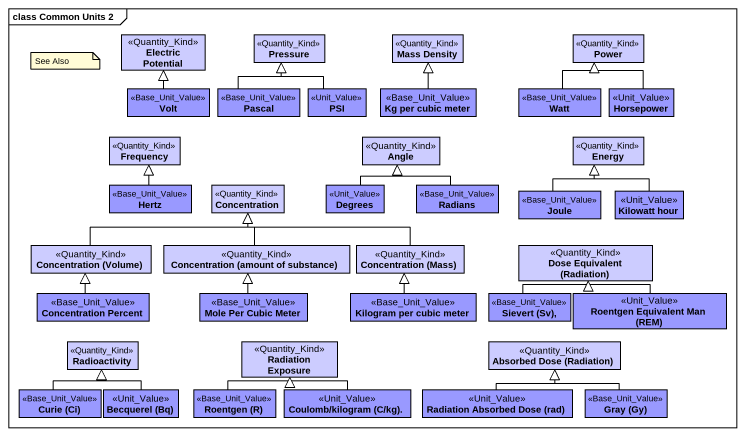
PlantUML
@startuml
mainframe class Common Units 2
hide circle
hide empty members
class "Electric Potential" as Electric_Potential <<Quantity_Kind>> #CCCCFF
class Pressure <<Quantity_Kind>> #CCCCFF
class "Mass Density" as Mass_Density <<Quantity_Kind>> #CCCCFF
class Power <<Quantity_Kind>> #CCCCFF
class Volt <<Base_Unit_Value>> #9999FF
class Pascal <<Base_Unit_Value>> #9999FF
class PSI <<Unit_Value>> #9999FF
class "Kg per cubic meter" as Kg_per_cubic_meter <<Base_Unit_Value>> #9999FF
class Watt <<Base_Unit_Value>> #9999FF
class Horsepower <<Unit_Value>> #9999FF
class Frequency <<Quantity_Kind>> #CCCCFF
class Angle <<Quantity_Kind>> #CCCCFF
class Energy <<Quantity_Kind>> #CCCCFF
class Hertz <<Base_Unit_Value>> #9999FF
class Concentration <<Quantity_Kind>> #CCCCFF
class Degrees <<Unit_Value>> #9999FF
class Radians <<Base_Unit_Value>> #9999FF
class Joule <<Base_Unit_Value>> #9999FF
class "Kilowatt hour" as Kilowatt_hour <<Unit_Value>> #9999FF
class "Concentration (Volume)" as Concentration_Volume <<Quantity_Kind>> #CCCCFF
class "Concentration (amount of substance)" as Concentration_amount_of <<Quantity_Kind>> #CCCCFF
class "Concentration (Mass)" as Concentration_Mass <<Quantity_Kind>> #CCCCFF
class "Dose Equivalent (Radiation)" as Dose_Equivalent_Radiation <<Quantity_Kind>> #CCCCFF
class "Concentration Percent" as Concentration_Percent <<Base_Unit_Value>> #9999FF
class "Mole Per Cubic Meter" as Mole_Per_Cubic_Meter <<Base_Unit_Value>> #9999FF
class "Kilogram per cubic meter" as Kilogram_per_cubic_meter <<Base_Unit_Value>> #9999FF
class "Sievert (Sv)," as Sievert_Sv <<Base_Unit_Value>> #9999FF
class "Roentgen Equivalent Man (REM)" as Roentgen_Equivalent_Man_REM <<Unit_Value>> #9999FF
class Radioactivity <<Quantity_Kind>> #CCCCFF
class "Radiation Exposure" as Radiation_Exposure <<Quantity_Kind>> #CCCCFF
class "Absorbed Dose (Radiation)" as Absorbed_Dose_Radiation <<Quantity_Kind>> #CCCCFF
class "Curie (Ci)" as Curie_Ci <<Base_Unit_Value>> #9999FF
class "Becquerel (Bq)" as Becquerel_Bq <<Unit_Value>> #9999FF
class "Roentgen (R)" as Roentgen_R <<Base_Unit_Value>> #9999FF
class "Coulomb/kilogram (C/kg)." as Coulomb_kilogram_C_kg <<Unit_Value>> #9999FF
class "Radiation Absorbed Dose (rad)" as Radiation_Absorbed_Dose_rad <<Unit_Value>> #9999FF
class "Gray (Gy)" as Gray_Gy <<Base_Unit_Value>> #9999FF
Volt -up-|> Electric_Potential
Pascal -up-|> Pressure
PSI -up-|> Pressure
Kg_per_cubic_meter -up-|> Mass_Density
Watt -up-|> Power
Horsepower -up-|> Power
Hertz -up-|> Frequency
Degrees -up-|> Angle
Radians -up-|> Angle
Joule -up-|> Energy
Kilowatt_hour -up-|> Energy
Concentration_Volume -right-|> Concentration
Concentration_amount_of -up-|> Concentration
Concentration_Mass -left-|> Concentration
Concentration_Percent -up-|> Concentration_Volume
Mole_Per_Cubic_Meter -up-|> Concentration_amount_of
Kilogram_per_cubic_meter -up-|> Concentration_Mass
Sievert_Sv -up-|> Dose_Equivalent_Radiation
Roentgen_Equivalent_Man_REM -up-|> Dose_Equivalent_Radiation
Curie_Ci -up-|> Radioactivity
Becquerel_Bq -up-|> Radioactivity
Roentgen_R -up-|> Radiation_Exposure
Coulomb_kilogram_C_kg -up-|> Radiation_Exposure
Radiation_Absorbed_Dose_rad -up-|> Absorbed_Dose_Radiation
Gray_Gy -up-|> Absorbed_Dose_Radiation
note as N1
  See Also
end note
@enduml
